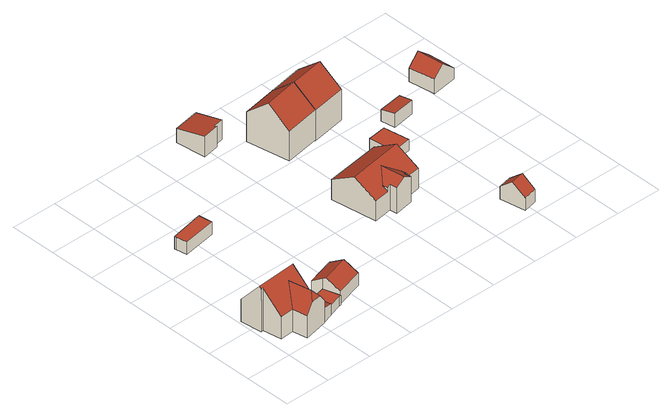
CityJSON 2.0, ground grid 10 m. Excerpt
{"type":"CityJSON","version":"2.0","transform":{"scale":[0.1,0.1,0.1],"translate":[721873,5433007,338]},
"CityObjects":{
"building1":{"type":"Building","attributes":{"Gemeindeschluessel":"09362000","HoeheDach":"348.281","HoeheGrund":"338.430","Methode":"2000","NiedrigsteTraufeDesGebaeudes":"343.264","Geometrietyp2DReferenz":"3000","measuredHeight":9.85,"function":"31001_1000","roofType":"3100"},"address":[{"Country":"Germany","Locality":"Regensburg","ThoroughfareName":"Großprüfening 31a"}],"geometry":[{"type":"Solid","lod":"2","boundaries":[[[[0,1,2]],[[3,4,5,6]],[[4,2,1,7,5]],[[8,9,10,11,12,13]],[[14,15,13,12,16]],[[12,11,17,16]],[[17,18,19,14,16]],[[3,6,20,21,18,17,11,10,9,22,23]],[[22,24,25,23]],[[9,8,24,22]],[[5,7,8,13,15,14,19,26,27]],[[20,27,26,21]],[[5,27,20,6]],[[21,26,19,18]],[[3,23,25,0,2,4]],[[24,8,7,1,0,25]]]],"semantics":{"surfaces":[{"type":"RoofSurface","Dachneigung":"33.865","Dachorientierung":"170.287","Flaeche":"1.838","Z_MAX":"8.390","Z_MAX_ASL":"346.820","Z_MIN":"6.975","Z_MIN_ASL":"345.405"},{"type":"WallSurface","Flaeche":"15.674","Z_MAX":"4.869","Z_MAX_ASL":"343.299","Z_MIN":"0.000","Z_MIN_ASL":"338.430"},{"type":"RoofSurface","Dachneigung":"37.294","Dachorientierung":"260.962","Flaeche":"19.706","Z_MAX":"8.390","Z_MAX_ASL":"346.820","Z_MIN":"4.834","Z_MIN_ASL":"343.264"},{"type":"WallSurface","Flaeche":"64.590","Z_MAX":"9.851","Z_MAX_ASL":"348.281","Z_MIN":"0.000","Z_MIN_ASL":"338.430"},{"type":"RoofSurface","Dachneigung":"41.219","Dachorientierung":"357.676","Flaeche":"56.742","Z_MAX":"9.840","Z_MAX_ASL":"348.270","Z_MIN":"4.847","Z_MIN_ASL":"343.277"},{"type":"WallSurface","Flaeche":"40.652","Z_MAX":"4.847","Z_MAX_ASL":"343.277","Z_MIN":"0.000","Z_MIN_ASL":"338.430"},{"type":"WallSurface","Flaeche":"35.319","Z_MAX":"9.840","Z_MAX_ASL":"348.270","Z_MIN":"0.000","Z_MIN_ASL":"338.430"},{"type":"GroundSurface","Flaeche":"88.854","Z_MAX":"0.000","Z_MAX_ASL":"338.430","Z_MIN":"0.000","Z_MIN_ASL":"338.430"},{"type":"WallSurface","Flaeche":"12.761","Z_MAX":"5.021","Z_MAX_ASL":"343.451","Z_MIN":"0.000","Z_MIN_ASL":"338.430"},{"type":"WallSurface","Flaeche":"0.602","Z_MAX":"5.021","Z_MAX_ASL":"343.451","Z_MIN":"0.000","Z_MIN_ASL":"338.430"},{"type":"RoofSurface","Dachneigung":"41.218","Dachorientierung":"177.677","Flaeche":"42.266","Z_MAX":"9.851","Z_MAX_ASL":"348.281","Z_MIN":"4.845","Z_MIN_ASL":"343.275"},{"type":"WallSurface","Flaeche":"29.113","Z_MAX":"9.499","Z_MAX_ASL":"347.929","Z_MIN":"0.000","Z_MIN_ASL":"338.430"},{"type":"WallSurface","Flaeche":"14.270","Z_MAX":"4.901","Z_MAX_ASL":"343.331","Z_MIN":"0.000","Z_MIN_ASL":"338.430"},{"type":"WallSurface","Flaeche":"4.859","Z_MAX":"9.499","Z_MAX_ASL":"347.929","Z_MIN":"0.000","Z_MIN_ASL":"338.430"},{"type":"WallSurface","Flaeche":"33.595","Z_MAX":"6.975","Z_MAX_ASL":"345.405","Z_MIN":"0.000","Z_MIN_ASL":"338.430"},{"type":"RoofSurface","Dachneigung":"37.318","Dachorientierung":"80.999","Flaeche":"17.567","Z_MAX":"8.390","Z_MAX_ASL":"346.820","Z_MIN":"4.869","Z_MIN_ASL":"343.299"}],"values":[[0,1,2,3,4,5,6,7,8,9,10,11,12,13,14,15]]}}]},
"building2":{"type":"Building","attributes":{"Gemeindeschluessel":"09362000","HoeheDach":"341.666","HoeheGrund":"338.500","Methode":"1000","NiedrigsteTraufeDesGebaeudes":"341.063","Geometrietyp2DReferenz":"3000","measuredHeight":3.17,"function":"31001_2000","roofType":"2100"},"geometry":[{"type":"Solid","lod":"2","boundaries":[[[[28,29,30,31]],[[32,33,34,35,31,30]],[[36,37,34,33]],[[29,38,32,30]],[[37,39,35,34]],[[31,35,39,40,28]],[[36,33,32,38]],[[37,36,38,29,28,40,39]]]],"semantics":{"surfaces":[{"type":"WallSurface","Flaeche":"5.524","Z_MAX":"3.077","Z_MAX_ASL":"341.577","Z_MIN":"0.000","Z_MIN_ASL":"338.500"},{"type":"RoofSurface","Dachneigung":"75.285","Dachorientierung":"76.895","Flaeche":"14.937","Z_MAX":"3.166","Z_MAX_ASL":"341.666","Z_MIN":"2.563","Z_MIN_ASL":"341.063"},{"type":"WallSurface","Flaeche":"8.023","Z_MAX":"3.166","Z_MAX_ASL":"341.666","Z_MIN":"0.000","Z_MIN_ASL":"338.500"},{"type":"WallSurface","Flaeche":"13.606","Z_MAX":"3.114","Z_MAX_ASL":"341.614","Z_MIN":"0.000","Z_MIN_ASL":"338.500"},{"type":"WallSurface","Flaeche":"6.590","Z_MAX":"3.166","Z_MAX_ASL":"341.666","Z_MIN":"0.000","Z_MIN_ASL":"338.500"},{"type":"WallSurface","Flaeche":"17.331","Z_MAX":"2.563","Z_MAX_ASL":"341.063","Z_MIN":"0.000","Z_MIN_ASL":"338.500"},{"type":"WallSurface","Flaeche":"0.381","Z_MAX":"3.145","Z_MAX_ASL":"341.645","Z_MIN":"0.000","Z_MIN_ASL":"338.500"},{"type":"GroundSurface","Flaeche":"14.448","Z_MAX":"0.000","Z_MAX_ASL":"338.500","Z_MIN":"0.000","Z_MIN_ASL":"338.500"}],"values":[[0,1,2,3,4,5,6,7]]}}]},
"building3":{"type":"Building","attributes":{"Gemeindeschluessel":"09362000","HoeheDach":"340.787","HoeheGrund":"338.740","Methode":"3100","NiedrigsteTraufeDesGebaeudes":"340.787","Geometrietyp2DReferenz":"3000","measuredHeight":2.05,"function":"31001_2000","roofType":"1000"},"geometry":[{"type":"Solid","lod":"2","boundaries":[[[[41,42,43,44]],[[45,41,44,46]],[[47,48,49,50]],[[48,45,46,49]],[[47,51,42,41,45,48]],[[51,47,50,52]],[[42,51,52,43]],[[49,46,44,43,52,50]]]],"semantics":{"surfaces":[{"type":"WallSurface","Flaeche":"8.066","Z_MAX":"2.047","Z_MAX_ASL":"340.787","Z_MIN":"0.000","Z_MIN_ASL":"338.740"},{"type":"WallSurface","Flaeche":"5.825","Z_MAX":"2.047","Z_MAX_ASL":"340.787","Z_MIN":"0.000","Z_MIN_ASL":"338.740"},{"type":"WallSurface","Flaeche":"0.191","Z_MAX":"2.047","Z_MAX_ASL":"340.787","Z_MIN":"0.000","Z_MIN_ASL":"338.740"},{"type":"WallSurface","Flaeche":"0.995","Z_MAX":"2.047","Z_MAX_ASL":"340.787","Z_MIN":"0.000","Z_MIN_ASL":"338.740"},{"type":"RoofSurface","Dachneigung":"90.000","Dachorientierung":"-1.000","Flaeche":"12.328","Z_MAX":"2.047","Z_MAX_ASL":"340.787","Z_MIN":"2.047","Z_MIN_ASL":"340.787"},{"type":"WallSurface","Flaeche":"7.303","Z_MAX":"2.047","Z_MAX_ASL":"340.787","Z_MIN":"0.000","Z_MIN_ASL":"338.740"},{"type":"WallSurface","Flaeche":"6.471","Z_MAX":"2.047","Z_MAX_ASL":"340.787","Z_MIN":"0.000","Z_MIN_ASL":"338.740"},{"type":"GroundSurface","Flaeche":"12.328","Z_MAX":"0.000","Z_MAX_ASL":"338.740","Z_MIN":"0.000","Z_MIN_ASL":"338.740"}],"values":[[0,1,2,3,4,5,6,7]]}}]},
"building4":{"type":"Building","attributes":{"Gemeindeschluessel":"09362000","HoeheDach":"341.619","HoeheGrund":"338.820","Methode":"1000","NiedrigsteTraufeDesGebaeudes":"341.619","Geometrietyp2DReferenz":"3000","measuredHeight":2.8,"function":"31001_2000","roofType":"1000"},"geometry":[{"type":"Solid","lod":"2","boundaries":[[[[53,54,55,56,57]],[[58,59,60,61,62]],[[54,58,62,55]],[[58,54,53,59]],[[57,60,59,53]],[[56,61,60,57]],[[55,62,61,56]]]],"semantics":{"surfaces":[{"type":"GroundSurface","Flaeche":"20.119","Z_MAX":"0.000","Z_MAX_ASL":"338.820","Z_MIN":"0.000","Z_MIN_ASL":"338.820"},{"type":"RoofSurface","Dachneigung":"90.000","Dachorientierung":"-1.000","Flaeche":"20.119","Z_MAX":"2.799","Z_MAX_ASL":"341.619","Z_MIN":"2.799","Z_MIN_ASL":"341.619"},{"type":"WallSurface","Flaeche":"20.117","Z_MAX":"2.799","Z_MAX_ASL":"341.619","Z_MIN":"0.000","Z_MIN_ASL":"338.820"},{"type":"WallSurface","Flaeche":"8.119","Z_MAX":"2.799","Z_MAX_ASL":"341.619","Z_MIN":"0.000","Z_MIN_ASL":"338.820"},{"type":"WallSurface","Flaeche":"20.322","Z_MAX":"2.799","Z_MAX_ASL":"341.619","Z_MIN":"0.000","Z_MIN_ASL":"338.820"},{"type":"WallSurface","Flaeche":"0.734","Z_MAX":"2.799","Z_MAX_ASL":"341.619","Z_MIN":"0.000","Z_MIN_ASL":"338.820"},{"type":"WallSurface","Flaeche":"6.735","Z_MAX":"2.799","Z_MAX_ASL":"341.619","Z_MIN":"0.000","Z_MIN_ASL":"338.820"}],"values":[[0,1,2,3,4,5,6]]}}]},
"building5":{"type":"Building","attributes":{"Gemeindeschluessel":"09362000","HoeheDach":"343.411","HoeheGrund":"338.780","Methode":"1000","NiedrigsteTraufeDesGebaeudes":"341.593","Geometrietyp2DReferenz":"3000","measuredHeight":4.63,"function":"31001_2463","roofType":"3100"},"geometry":[{"type":"Solid","lod":"2","boundaries":[[[[63,64,65,66]],[[67,68,69,63,66]],[[67,70,71,72,68]],[[68,72,73,69]],[[66,65,70,67]],[[64,74,71,70,65]],[[73,72,71,74]],[[69,73,74,64,63]]]],"semantics":{"surfaces":[{"type":"WallSurface","Flaeche":"8.640","Z_MAX":"4.287","Z_MAX_ASL":"343.067","Z_MIN":"0.000","Z_MIN_ASL":"338.780"},{"type":"GroundSurface","Flaeche":"37.338","Z_MAX":"0.000","Z_MAX_ASL":"338.780","Z_MIN":"0.000","Z_MIN_ASL":"338.780"},{"type":"WallSurface","Flaeche":"22.337","Z_MAX":"4.631","Z_MAX_ASL":"343.411","Z_MIN":"0.000","Z_MIN_ASL":"338.780"},{"type":"WallSurface","Flaeche":"17.488","Z_MAX":"2.813","Z_MAX_ASL":"341.593","Z_MIN":"0.000","Z_MIN_ASL":"338.780"},{"type":"RoofSurface","Dachneigung":"58.792","Dachorientierung":"344.128","Flaeche":"21.832","Z_MAX":"4.631","Z_MAX_ASL":"343.411","Z_MIN":"2.813","Z_MIN_ASL":"341.593"},{"type":"RoofSurface","Dachneigung":"58.787","Dachorientierung":"164.131","Flaeche":"21.823","Z_MAX":"4.631","Z_MAX_ASL":"343.411","Z_MIN":"2.813","Z_MIN_ASL":"341.593"},{"type":"WallSurface","Flaeche":"13.697","Z_MAX":"4.631","Z_MAX_ASL":"343.411","Z_MIN":"0.000","Z_MIN_ASL":"338.780"}],"values":[[0,1,2,3,3,4,5,6]]}}]},
"building6":{"type":"Building","attributes":{"Gemeindeschluessel":"09362000","HoeheDach":"343.493","HoeheGrund":"338.890","Methode":"1000","NiedrigsteTraufeDesGebaeudes":"341.962","Geometrietyp2DReferenz":"3000","measuredHeight":4.6,"function":"31001_2000","roofType":"2100"},"geometry":[{"type":"Solid","lod":"2","boundaries":[[[[75,76,77,78]],[[79,80,81,82]],[[82,81,83,84]],[[85,86,80,79]],[[82,84,75,78,85,79]],[[84,83,76,75]],[[80,86,77,76,83,81]],[[78,77,86,85]]]],"semantics":{"surfaces":[{"type":"WallSurface","Flaeche":"9.654","Z_MAX":"4.455","Z_MAX_ASL":"343.345","Z_MIN":"0.000","Z_MIN_ASL":"338.890"},{"type":"WallSurface","Flaeche":"25.155","Z_MAX":"4.603","Z_MAX_ASL":"343.493","Z_MIN":"0.000","Z_MIN_ASL":"338.890"},{"type":"WallSurface","Flaeche":"17.860","Z_MAX":"3.072","Z_MAX_ASL":"341.962","Z_MIN":"0.000","Z_MIN_ASL":"338.890"},{"type":"WallSurface","Flaeche":"16.470","Z_MAX":"4.603","Z_MAX_ASL":"343.493","Z_MIN":"0.000","Z_MIN_ASL":"338.890"},{"type":"GroundSurface","Flaeche":"36.284","Z_MAX":"0.000","Z_MAX_ASL":"338.890","Z_MIN":"0.000","Z_MIN_ASL":"338.890"},{"type":"WallSurface","Flaeche":"22.251","Z_MAX":"4.453","Z_MAX_ASL":"343.343","Z_MIN":"0.000","Z_MIN_ASL":"338.890"},{"type":"RoofSurface","Dachneigung":"76.842","Dachorientierung":"350.788","Flaeche":"37.262","Z_MAX":"4.603","Z_MAX_ASL":"343.493","Z_MIN":"3.072","Z_MIN_ASL":"341.962"},{"type":"WallSurface","Flaeche":"2.693","Z_MAX":"4.594","Z_MAX_ASL":"343.484","Z_MIN":"0.000","Z_MIN_ASL":"338.890"}],"values":[[0,1,2,3,4,5,6,7]]}}]},
"building7":{"type":"Building","attributes":{"Gemeindeschluessel":"09362000","HoeheDach":"347.140","HoeheGrund":"339.630","Methode":"2000","NiedrigsteTraufeDesGebaeudes":"344.011","Geometrietyp2DReferenz":"3000","measuredHeight":7.51,"function":"31001_1000","roofType":"3100"},"address":[{"Country":"Germany","Locality":"Regensburg","ThoroughfareName":"Großprüfening 31b"}],"geometry":[{"type":"Solid","lod":"2","boundaries":[[[[87,88,89,90,91,92,93,94,95]],[[96,97,98,87,95]],[[99,100,101,102]],[[103,104,98,97]],[[105,101,100,106,107]],[[99,108,93,92,106,100]],[[87,98,104,88]],[[103,109,89,88,104]],[[102,96,95,94,108,99]],[[109,110,111,112,90,89]],[[107,111,110,105]],[[107,106,92,91,112,111]],[[102,101,105,110,109,103,97,96]],[[90,112,91]],[[93,108,94]]]],"semantics":{"surfaces":[{"type":"RoofSurface","Dachneigung":"57.551","Dachorientierung":"173.839","Flaeche":"53.662","Z_MAX":"7.510","Z_MAX_ASL":"347.140","Z_MIN":"4.386","Z_MIN_ASL":"344.016"},{"type":"WallSurface","Flaeche":"59.498","Z_MAX":"7.510","Z_MAX_ASL":"347.140","Z_MIN":"-0.000","Z_MIN_ASL":"339.630"},{"type":"WallSurface","Flaeche":"8.472","Z_MAX":"5.652","Z_MAX_ASL":"345.282","Z_MIN":"-0.000","Z_MIN_ASL":"339.630"},{"type":"WallSurface","Flaeche":"52.610","Z_MAX":"4.381","Z_MAX_ASL":"344.011","Z_MIN":"-0.000","Z_MIN_ASL":"339.630"},{"type":"WallSurface","Flaeche":"24.699","Z_MAX":"6.800","Z_MAX_ASL":"346.430","Z_MIN":"-0.000","Z_MIN_ASL":"339.630"},{"type":"RoofSurface","Dachneigung":"59.054","Dachorientierung":"83.805","Flaeche":"11.248","Z_MAX":"6.800","Z_MAX_ASL":"346.430","Z_MIN":"5.200","Z_MIN_ASL":"344.830"},{"type":"RoofSurface","Dachneigung":"58.433","Dachorientierung":"353.834","Flaeche":"71.729","Z_MAX":"7.510","Z_MAX_ASL":"347.140","Z_MIN":"4.381","Z_MIN_ASL":"344.011"},{"type":"WallSurface","Flaeche":"59.517","Z_MAX":"7.510","Z_MAX_ASL":"347.140","Z_MIN":"-0.000","Z_MIN_ASL":"339.630"},{"type":"WallSurface","Flaeche":"18.349","Z_MAX":"5.652","Z_MAX_ASL":"345.282","Z_MIN":"-0.000","Z_MIN_ASL":"339.630"},{"type":"WallSurface","Flaeche":"18.137","Z_MAX":"5.566","Z_MAX_ASL":"345.197","Z_MIN":"-0.000","Z_MIN_ASL":"339.630"},{"type":"WallSurface","Flaeche":"8.341","Z_MAX":"5.566","Z_MAX_ASL":"345.197","Z_MIN":"-0.000","Z_MIN_ASL":"339.630"},{"type":"RoofSurface","Dachneigung":"59.067","Dachorientierung":"263.785","Flaeche":"11.476","Z_MAX":"6.800","Z_MAX_ASL":"346.430","Z_MIN":"5.200","Z_MIN_ASL":"344.830"},{"type":"GroundSurface","Flaeche":"125.890","Z_MAX":"-0.000","Z_MAX_ASL":"339.630","Z_MIN":"-0.000","Z_MIN_ASL":"339.630"},{"type":"WallSurface","Flaeche":"0.516","Z_MAX":"5.201","Z_MAX_ASL":"344.832","Z_MIN":"4.391","Z_MIN_ASL":"344.021"},{"type":"WallSurface","Flaeche":"0.520","Z_MAX":"5.200","Z_MAX_ASL":"344.830","Z_MIN":"4.388","Z_MIN_ASL":"344.018"}],"values":[[0,1,2,3,4,5,6,7,8,9,10,11,12,13,14]]}}]},
"building8":{"type":"Building","attributes":{"Gemeindeschluessel":"09362000","HoeheDach":"350.153","HoeheGrund":"339.631","Methode":"1000","NiedrigsteTraufeDesGebaeudes":"346.156","Geometrietyp2DReferenz":"3000","measuredHeight":10.52,"function":"31001_1000","roofType":"3100"},"address":[{"Country":"Germany","Locality":"Regensburg","ThoroughfareName":"Prüfeninger Schulgasse 4b"}],"geometry":[{"type":"Solid","lod":"2","boundaries":[[[[113,114,115,116]],[[117,118,119,120]],[[116,115,121,118,117]],[[121,122,119,118]],[[120,119,122,114,113]],[[115,114,122,121]],[[120,113,116,117]]]],"semantics":{"surfaces":[{"type":"WallSurface","Flaeche":"49.894","Z_MAX":"6.529","Z_MAX_ASL":"346.160","Z_MIN":"0.000","Z_MIN_ASL":"339.631"},{"type":"WallSurface","Flaeche":"49.760","Z_MAX":"6.531","Z_MAX_ASL":"346.162","Z_MIN":"0.000","Z_MIN_ASL":"339.631"},{"type":"WallSurface","Flaeche":"80.790","Z_MAX":"10.522","Z_MAX_ASL":"350.153","Z_MIN":"0.000","Z_MIN_ASL":"339.631"},{"type":"RoofSurface","Dachneigung":"49.868","Dachorientierung":"349.814","Flaeche":"47.268","Z_MAX":"10.522","Z_MAX_ASL":"350.153","Z_MIN":"6.525","Z_MIN_ASL":"346.156"},{"type":"WallSurface","Flaeche":"80.747","Z_MAX":"10.522","Z_MAX_ASL":"350.153","Z_MIN":"0.000","Z_MIN_ASL":"339.631"},{"type":"RoofSurface","Dachneigung":"49.869","Dachorientierung":"169.816","Flaeche":"47.318","Z_MAX":"10.522","Z_MAX_ASL":"350.153","Z_MIN":"6.529","Z_MIN_ASL":"346.160"},{"type":"GroundSurface","Flaeche":"72.314","Z_MAX":"0.000","Z_MAX_ASL":"339.631","Z_MIN":"0.000","Z_MIN_ASL":"339.631"}],"values":[[0,1,2,3,4,5,6]]}}]},
"building9":{"type":"Building","attributes":{"Gemeindeschluessel":"09362000","HoeheDach":"344.756","HoeheGrund":"339.710","Methode":"1000","NiedrigsteTraufeDesGebaeudes":"342.501","Geometrietyp2DReferenz":"3000","measuredHeight":5.05,"function":"31001_2463","roofType":"3100"},"geometry":[{"type":"Solid","lod":"2","boundaries":[[[[123,124,125,126]],[[127,128,129,130]],[[131,127,130,124,123]],[[126,132,131,123]],[[126,125,129,128,132]],[[132,128,127,131]],[[130,129,125,124]]]],"semantics":{"surfaces":[{"type":"WallSurface","Flaeche":"8.356","Z_MAX":"2.792","Z_MAX_ASL":"342.502","Z_MIN":"0.000","Z_MIN_ASL":"339.710"},{"type":"RoofSurface","Dachneigung":"50.853","Dachorientierung":"169.293","Flaeche":"10.718","Z_MAX":"5.046","Z_MAX_ASL":"344.756","Z_MIN":"2.791","Z_MIN_ASL":"342.501"},{"type":"WallSurface","Flaeche":"21.699","Z_MAX":"5.046","Z_MAX_ASL":"344.756","Z_MIN":"0.000","Z_MIN_ASL":"339.710"},{"type":"GroundSurface","Flaeche":"16.605","Z_MAX":"0.000","Z_MAX_ASL":"339.710","Z_MIN":"0.000","Z_MIN_ASL":"339.710"},{"type":"WallSurface","Flaeche":"21.704","Z_MAX":"5.046","Z_MAX_ASL":"344.756","Z_MIN":"0.000","Z_MIN_ASL":"339.710"},{"type":"WallSurface","Flaeche":"8.382","Z_MAX":"2.791","Z_MAX_ASL":"342.501","Z_MIN":"0.000","Z_MIN_ASL":"339.710"},{"type":"RoofSurface","Dachneigung":"50.838","Dachorientierung":"349.287","Flaeche":"10.695","Z_MAX":"5.046","Z_MAX_ASL":"344.756","Z_MIN":"2.791","Z_MIN_ASL":"342.501"}],"values":[[0,1,2,3,4,5,6]]}}]},
"building10":{"type":"Building","attributes":{"Gemeindeschluessel":"09362000","HoeheDach":"341.834","HoeheGrund":"339.410","Methode":"1000","NiedrigsteTraufeDesGebaeudes":"341.834","Geometrietyp2DReferenz":"3000","measuredHeight":2.42,"function":"31001_2000","roofType":"1000"},"geometry":[{"type":"Solid","lod":"2","boundaries":[[[[133,134,135,136]],[[136,135,137,138]],[[138,137,139,140]],[[138,140,133,136]],[[140,139,134,133]],[[135,134,139,137]]]],"semantics":{"surfaces":[{"type":"WallSurface","Flaeche":"9.991","Z_MAX":"2.424","Z_MAX_ASL":"341.834","Z_MIN":"0.000","Z_MIN_ASL":"339.410"},{"type":"WallSurface","Flaeche":"13.679","Z_MAX":"2.424","Z_MAX_ASL":"341.834","Z_MIN":"0.000","Z_MIN_ASL":"339.410"},{"type":"WallSurface","Flaeche":"9.867","Z_MAX":"2.424","Z_MAX_ASL":"341.834","Z_MIN":"0.000","Z_MIN_ASL":"339.410"},{"type":"GroundSurface","Flaeche":"23.105","Z_MAX":"0.000","Z_MAX_ASL":"339.410","Z_MIN":"0.000","Z_MIN_ASL":"339.410"},{"type":"WallSurface","Flaeche":"13.669","Z_MAX":"2.424","Z_MAX_ASL":"341.834","Z_MIN":"0.000","Z_MIN_ASL":"339.410"},{"type":"RoofSurface","Dachneigung":"90.000","Dachorientierung":"-1.000","Flaeche":"23.105","Z_MAX":"2.424","Z_MAX_ASL":"341.834","Z_MIN":"2.424","Z_MIN_ASL":"341.834"}],"values":[[0,1,2,3,4,5]]}}]},
"building11":{"type":"Building","attributes":{"Gemeindeschluessel":"09362000","HoeheDach":"350.095","HoeheGrund":"339.270","Methode":"1000","NiedrigsteTraufeDesGebaeudes":"346.084","Geometrietyp2DReferenz":"3000","measuredHeight":10.82,"function":"31001_1000","roofType":"3100"},"address":[{"Country":"Germany","Locality":"Regensburg","ThoroughfareName":"Prüfeninger Schulgasse 4a"}],"geometry":[{"type":"Solid","lod":"2","boundaries":[[[[141,142,143,144]],[[144,143,145,146,147]],[[145,148,149,146]],[[150,141,144,147]],[[143,142,148,145]],[[147,146,149,150]],[[150,149,148,142,141]]]],"semantics":{"surfaces":[{"type":"WallSurface","Flaeche":"51.951","Z_MAX":"6.820","Z_MAX_ASL":"346.090","Z_MIN":"0.000","Z_MIN_ASL":"339.270"},{"type":"WallSurface","Flaeche":"83.540","Z_MAX":"10.825","Z_MAX_ASL":"350.095","Z_MIN":"0.000","Z_MIN_ASL":"339.270"},{"type":"RoofSurface","Dachneigung":"49.760","Dachorientierung":"352.103","Flaeche":"47.386","Z_MAX":"10.825","Z_MAX_ASL":"350.095","Z_MIN":"6.817","Z_MIN_ASL":"346.087"},{"type":"GroundSurface","Flaeche":"72.299","Z_MAX":"0.000","Z_MAX_ASL":"339.270","Z_MIN":"0.000","Z_MIN_ASL":"339.270"},{"type":"RoofSurface","Dachneigung":"49.760","Dachorientierung":"172.103","Flaeche":"47.327","Z_MAX":"10.825","Z_MAX_ASL":"350.095","Z_MIN":"6.814","Z_MIN_ASL":"346.084"},{"type":"WallSurface","Flaeche":"52.100","Z_MAX":"6.817","Z_MAX_ASL":"346.087","Z_MIN":"0.000","Z_MIN_ASL":"339.270"},{"type":"WallSurface","Flaeche":"83.589","Z_MAX":"10.825","Z_MAX_ASL":"350.095","Z_MIN":"0.000","Z_MIN_ASL":"339.270"}],"values":[[0,1,2,3,4,5,6]]}}]},
"building12":{"type":"Building","attributes":{"Gemeindeschluessel":"09362000","HoeheDach":"342.655","HoeheGrund":"339.600","Methode":"1000","NiedrigsteTraufeDesGebaeudes":"342.243","Geometrietyp2DReferenz":"3000","measuredHeight":3.06,"function":"31001_2000","roofType":"1000"},"geometry":[{"type":"Solid","lod":"2","boundaries":[[[[151,152,153,154]],[[155,156,152,151]],[[152,156,157,158,153]],[[159,157,156,155]],[[154,153,158,160]],[[154,160,159,155,151]],[[160,158,157,159]]]],"semantics":{"surfaces":[{"type":"WallSurface","Flaeche":"8.594","Z_MAX":"3.055","Z_MAX_ASL":"342.655","Z_MIN":"0.000","Z_MIN_ASL":"339.600"},{"type":"WallSurface","Flaeche":"15.412","Z_MAX":"3.055","Z_MAX_ASL":"342.655","Z_MIN":"0.000","Z_MIN_ASL":"339.600"},{"type":"RoofSurface","Dachneigung":"82.217","Dachorientierung":"352.260","Flaeche":"15.190","Z_MAX":"3.055","Z_MAX_ASL":"342.655","Z_MIN":"2.643","Z_MIN_ASL":"342.243"},{"type":"WallSurface","Flaeche":"0.544","Z_MAX":"3.038","Z_MAX_ASL":"342.638","Z_MIN":"0.000","Z_MIN_ASL":"339.600"},{"type":"WallSurface","Flaeche":"13.574","Z_MAX":"2.643","Z_MAX_ASL":"342.243","Z_MIN":"0.000","Z_MIN_ASL":"339.600"},{"type":"GroundSurface","Flaeche":"15.051","Z_MAX":"0.000","Z_MAX_ASL":"339.600","Z_MIN":"0.000","Z_MIN_ASL":"339.600"},{"type":"WallSurface","Flaeche":"7.660","Z_MAX":"3.013","Z_MAX_ASL":"342.613","Z_MIN":"0.000","Z_MIN_ASL":"339.600"}],"values":[[0,1,2,3,4,5,6]]}}]},
"building13":{"type":"Building","attributes":{"Gemeindeschluessel":"09362000","HoeheDach":"345.301","HoeheGrund":"340.130","Methode":"2000","NiedrigsteTraufeDesGebaeudes":"342.619","Geometrietyp2DReferenz":"3000","measuredHeight":5.17,"function":"31001_2463","roofType":"3100"},"geometry":[{"type":"Solid","lod":"2","boundaries":[[[[161,162,163,164]],[[165,166,167,161,164]],[[167,168,169,162,161]],[[163,162,169,170,171]],[[169,168,172,170]],[[166,172,168,167]],[[164,163,171,165]],[[165,171,170,172,166]]]],"semantics":{"surfaces":[{"type":"WallSurface","Flaeche":"0.285","Z_MAX":"3.167","Z_MAX_ASL":"343.297","Z_MIN":"0.000","Z_MIN_ASL":"340.130"},{"type":"GroundSurface","Flaeche":"32.528","Z_MAX":"0.000","Z_MAX_ASL":"340.130","Z_MIN":"0.000","Z_MIN_ASL":"340.130"},{"type":"WallSurface","Flaeche":"21.689","Z_MAX":"5.171","Z_MAX_ASL":"345.301","Z_MIN":"0.000","Z_MIN_ASL":"340.130"},{"type":"RoofSurface","Dachneigung":"49.331","Dachorientierung":"263.822","Flaeche":"18.768","Z_MAX":"5.171","Z_MAX_ASL":"345.301","Z_MIN":"2.983","Z_MIN_ASL":"343.113"},{"type":"RoofSurface","Dachneigung":"49.331","Dachorientierung":"83.823","Flaeche":"24.117","Z_MAX":"5.171","Z_MAX_ASL":"345.301","Z_MIN":"2.489","Z_MIN_ASL":"342.619"},{"type":"WallSurface","Flaeche":"14.621","Z_MAX":"2.489","Z_MAX_ASL":"342.619","Z_MIN":"0.000","Z_MIN_ASL":"340.130"},{"type":"WallSurface","Flaeche":"17.614","Z_MAX":"3.164","Z_MAX_ASL":"343.294","Z_MIN":"0.000","Z_MIN_ASL":"340.130"},{"type":"WallSurface","Flaeche":"22.356","Z_MAX":"5.171","Z_MAX_ASL":"345.301","Z_MIN":"0.000","Z_MIN_ASL":"340.130"}],"values":[[0,1,2,3,4,5,6,7]]}}]}
},
"vertices":[
[95,21,74],[82,29,88],[73,17,74],[58,14,4],[58,14,53],[51,45,53],[51,45,4],[72,78,88],[105,50,53],[105,50,4],[97,93,4],[88,136,4],[88,136,53],[97,93,103],[10,86,103],[70,91,103],[5,129,53],[5,129,4],[10,82,4],[10,82,99],[22,43,4],[15,83,4],[104,49,4],[109,25,4],[104,49,55],[109,25,54],[15,83,99],[22,43,53],
[116,97,5],[97,93,5],[97,93,36],[116,97,31],[105,50,36],[104,49,36],[109,25,37],[131,31,31],[104,49,5],[109,25,5],[105,50,5],[131,31,5],[122,69,5],
[131,31,28],[122,69,28],[122,69,7],[131,31,7],[158,39,28],[158,39,7],[163,41,28],[163,40,28],[163,40,7],[163,41,7],[153,76,28],[153,76,7],
[132,371,8],[136,342,8],[65,330,8],[61,354,8],[60,357,8],[136,342,36],[132,371,36],[60,357,36],[61,354,36],[65,330,36],
[153,76,8],[153,76,51],[147,99,36],[147,99,8],[207,116,8],[223,58,8],[163,41,8],[207,116,36],[215,87,54],[223,58,36],[163,41,36],[155,70,54],
[336,528,9],[336,528,53],[314,524,53],[314,524,9],[280,512,9],[280,512,55],[272,577,40],[272,577,9],[329,587,40],[329,587,9],[315,518,9],[315,518,55],
[478,231,91],[359,213,91],[366,165,60],[400,170,60],[398,182,68],[421,211,84],[451,190,68],[453,178,60],[485,182,60],[485,182,16],[471,281,16],[471,281,60],[445,176,73],[448,162,73],[448,162,16],[445,176,16],[352,264,16],[352,264,60],[408,156,16],[429,159,84],[408,156,72],[453,178,68],[366,165,16],[406,171,16],[406,171,72],[400,170,68],
[449,408,16],[449,408,82],[374,395,82],[374,395,16],[357,488,16],[357,488,82],[432,501,82],[432,501,16],[366,441,122],[441,455,122],
[567,60,17],[567,60,45],[596,66,45],[596,66,17],[577,6,45],[606,12,45],[601,39,68],[572,33,68],[577,6,17],[606,12,17],
[550,275,14],[550,275,38],[509,269,38],[509,269,14],[501,325,38],[501,325,14],[541,330,38],[541,330,14],
[524,421,13],[524,421,81],[449,408,81],[449,408,13],[441,455,121],[432,501,81],[432,501,13],[516,468,121],[508,515,81],[508,515,13],
[575,338,16],[575,338,47],[570,368,42],[570,368,16],[624,346,16],[624,346,46],[624,348,46],[621,375,42],[624,348,16],[621,375,16],
[688,356,21],[688,356,53],[688,357,53],[688,357,21],[680,413,21],[736,422,21],[742,363,21],[742,363,46],[711,359,73],[705,417,73],[680,413,51],[736,422,46]
]}
